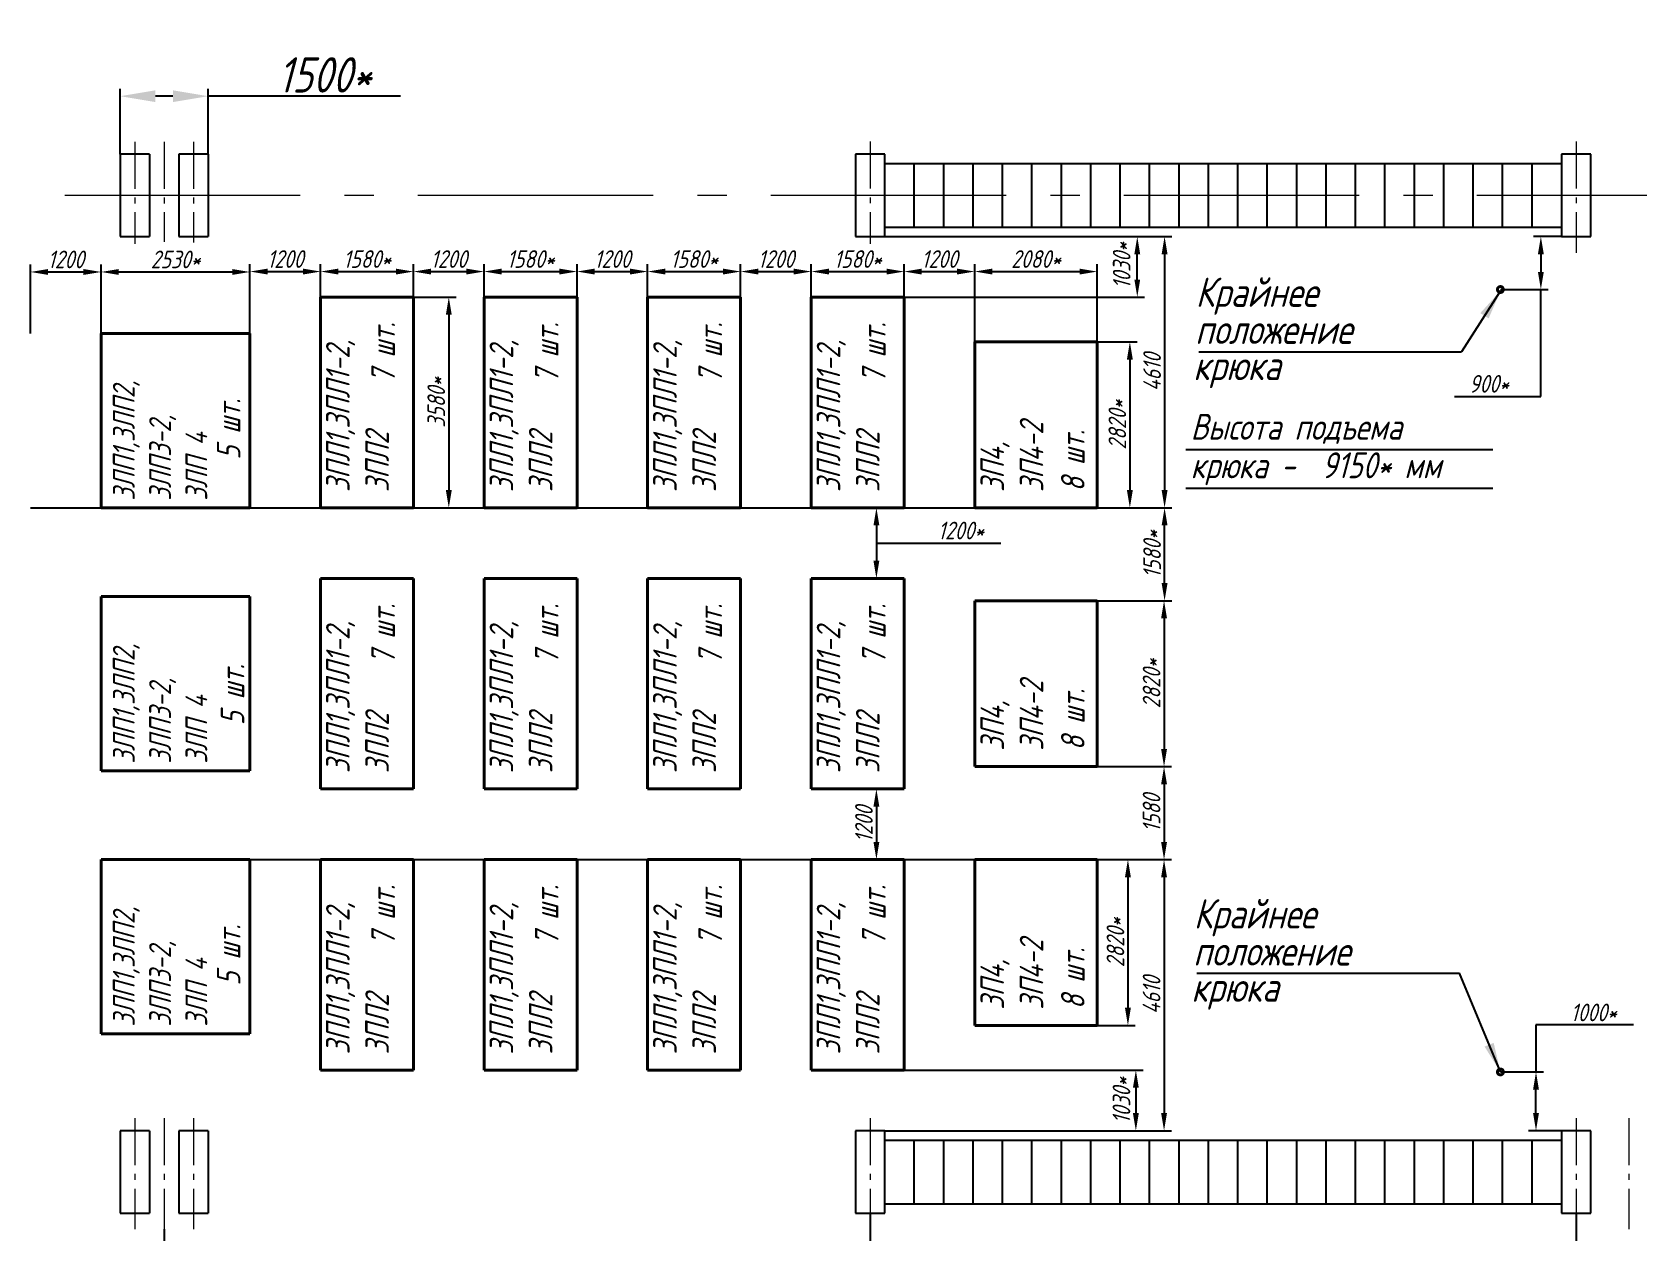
# Model space of a CAD drawing. Header units: millimetres. Extents: x -80926 to 207199, y -554506 to -32322.
# Drawn here: x 41408 to 68685, y -325506 to -305128 of the extents above; entities that cross this region are included whole.
import ezdxf

# ---------------------------------------------------------------- set-up
doc = ezdxf.new("R2010")
doc.units = ezdxf.units.MM
doc.linetypes.add('GOST2.303 6', pattern=[12, 8, -1.5, 1, -1.5])
for name, color, linetype, lineweight in [('CENTER', 10, 'GOST2.303 6', 15), ('DIM', 5, 'Continuous', 15), ('KORP', 200, 'Continuous', 40)]:
    doc.layers.add(name, color=color, linetype=linetype, lineweight=lineweight)
doc.styles.add('GOST 2.304', font='CS_Gost2304.shx', dxfattribs={"oblique": 15})
doc.dimstyles.new('GOST', dxfattribs={"dimscale": 0, "dimtxt": 3, "dimasz": 3, "dimexe": 1.25, "dimexo": 0, "dimtad": 1, "dimtoh": 1, "dimdec": 3, "dimtxsty": 'GOST 2.304', "dimcen": 5, "dimadec": 3, "dimazin": 2, "dimtfac": 0.75, "dimtdec": 4, "dimtmove": 1, "dimatfit": 3, "dimfxl": 0, "dimtolj": 1, "dimarcsym": 0})

# ---------------------------------------------------------------- blocks, each defined once
blk = doc.blocks.new('*D217')
at = {"layer": 'Defpoints', "color": 0}
for p in [(42903, -306218), (42903, -307204), (44403, -307204)]:
    blk.add_point(p, dxfattribs=at)
at = {"layer": 'DIM', "color": 0, "lineweight": -2}
for p, q in [((42903, -307204), (42903, -306093)), ((43803, -306218), (43503, -306218)), ((44403, -307204), (44403, -306093)), ((47672, -306218), (44403, -306218))]:
    blk.add_line(p, q, dxfattribs=at)
at = {"layer": 'DIM', "color": 0}
for points in [[(43503, -306118), (43503, -306318), (42903, -306218)], [(43803, -306118), (43803, -306318), (44403, -306218)]]:
    blk.add_solid(points, dxfattribs=at)
at = {"layer": 'DIM', "color": 0, "insert": (46377, -305856), "char_height": 600, "attachment_point": 5, "style": 'GOST 2.304'}
blk.add_mtext('\\A1;1500*', dxfattribs=at)
blk = doc.blocks.new('*D218')
at = {"layer": 'Defpoints', "color": 0}
for p in [(67653, -325479), (79153, -325479), (67653, -328128)]:
    blk.add_point(p, dxfattribs=at)
at = {"layer": 'DIM', "color": 0, "lineweight": -2}
for p, q in [((67653, -325479), (67653, -328253)), ((79153, -325479), (79153, -328253)), ((78553, -328128), (68253, -328128))]:
    blk.add_line(p, q, dxfattribs=at)
at = {"layer": 'DIM', "color": 0}
for points in [[(68253, -328028), (68253, -328228), (67653, -328128)], [(78553, -328028), (78553, -328228), (79153, -328128)]]:
    blk.add_solid(points, dxfattribs=at)
at = {"layer": 'DIM', "color": 0, "insert": (73403, -327765), "char_height": 600, "attachment_point": 5, "style": 'GOST 2.304'}
blk.add_mtext('\\A1;11500*', dxfattribs=at)
blk = doc.blocks.new('*D219')
at = {"layer": 'Defpoints', "color": 0}
for p in [(55653, -325204), (67653, -325204), (55653, -328128)]:
    blk.add_point(p, dxfattribs=at)
at = {"layer": 'DIM', "color": 0, "lineweight": -2}
for p, q in [((55653, -325204), (55653, -328253)), ((67653, -325204), (67653, -328253)), ((67053, -328128), (56253, -328128))]:
    blk.add_line(p, q, dxfattribs=at)
at = {"layer": 'DIM', "color": 0}
for points in [[(56253, -328028), (56253, -328228), (55653, -328128)], [(67053, -328028), (67053, -328228), (67653, -328128)]]:
    blk.add_solid(points, dxfattribs=at)
at = {"layer": 'DIM', "color": 0, "insert": (61653, -327765), "char_height": 600, "attachment_point": 5, "style": 'GOST 2.304'}
blk.add_mtext('\\A1;12000*', dxfattribs=at)
blk = doc.blocks.new('*D220')
at = {"layer": 'Defpoints', "color": 0}
for p in [(55653, -325204), (43653, -325479), (43653, -328128)]:
    blk.add_point(p, dxfattribs=at)
at = {"layer": 'DIM', "color": 0, "lineweight": -2}
for p, q in [((55653, -325204), (55653, -328253)), ((43653, -325479), (43653, -328253)), ((55053, -328128), (44253, -328128))]:
    blk.add_line(p, q, dxfattribs=at)
at = {"layer": 'DIM', "color": 0}
for points in [[(44253, -328028), (44253, -328228), (43653, -328128)], [(55053, -328028), (55053, -328228), (55653, -328128)]]:
    blk.add_solid(points, dxfattribs=at)
at = {"layer": 'DIM', "color": 0, "insert": (49653, -327765), "char_height": 600, "attachment_point": 5, "style": 'GOST 2.304'}
blk.add_mtext('\\A1;12000*', dxfattribs=at)
blk = doc.blocks.new('*D229')
at = {"layer": 'Defpoints', "color": 0}
for p in [(31653, -325479), (43653, -325479), (43653, -328128)]:
    blk.add_point(p, dxfattribs=at)
at = {"layer": 'DIM', "color": 0, "lineweight": -2}
for p, q in [((31653, -325479), (31653, -328253)), ((43653, -325479), (43653, -328253)), ((32253, -328128), (43053, -328128))]:
    blk.add_line(p, q, dxfattribs=at)
at = {"layer": 'DIM', "color": 0}
for points in [[(32253, -328028), (32253, -328228), (31653, -328128)], [(43053, -328028), (43053, -328228), (43653, -328128)]]:
    blk.add_solid(points, dxfattribs=at)
at = {"layer": 'DIM', "color": 0, "insert": (37653, -327765), "char_height": 600, "attachment_point": 5, "style": 'GOST 2.304'}
blk.add_mtext('\\A1;12000*', dxfattribs=at)
blk = doc.blocks.new('*D269')
at = {"layer": 'Defpoints', "color": 0, "ltscale": 100}
for p in [(42581, -309206), (41381, -310254), (42581, -310254)]:
    blk.add_point(p, dxfattribs=at)
at = {"layer": 'DIM', "color": 0, "lineweight": -2, "ltscale": 100}
for p, q in [((41381, -310254), (41381, -309081)), ((41681, -309206), (42281, -309206)), ((42581, -310254), (42581, -309081))]:
    blk.add_line(p, q, dxfattribs=at)
at = {"layer": 'DIM', "color": 0, "ltscale": 100}
for points in [[(41681, -309156), (41681, -309256), (41381, -309206)], [(42281, -309156), (42281, -309256), (42581, -309206)]]:
    blk.add_solid(points, dxfattribs=at)
at = {"layer": 'DIM', "color": 0, "ltscale": 100, "insert": (41981, -308993), "char_height": 300, "attachment_point": 5, "style": 'GOST 2.304'}
blk.add_mtext('\\A1;1200', dxfattribs=at)
blk = doc.blocks.new('*D270')
at = {"layer": 'Defpoints', "color": 0, "ltscale": 100}
for p in [(45111, -309206), (42581, -310254), (45111, -310254)]:
    blk.add_point(p, dxfattribs=at)
at = {"layer": 'DIM', "color": 0, "lineweight": -2, "ltscale": 100}
for p, q in [((42581, -310254), (42581, -309081)), ((42881, -309206), (44811, -309206)), ((45111, -310254), (45111, -309081))]:
    blk.add_line(p, q, dxfattribs=at)
at = {"layer": 'DIM', "color": 0, "ltscale": 100}
for points in [[(42881, -309156), (42881, -309256), (42581, -309206)], [(44811, -309156), (44811, -309256), (45111, -309206)]]:
    blk.add_solid(points, dxfattribs=at)
at = {"layer": 'DIM', "color": 0, "ltscale": 100, "insert": (43846, -308993), "char_height": 300, "attachment_point": 5, "style": 'GOST 2.304'}
blk.add_mtext('\\A1;2530*', dxfattribs=at)
blk = doc.blocks.new('*D271')
at = {"layer": 'Defpoints', "color": 0, "ltscale": 100}
for p in [(46311, -309199), (46311, -309634), (45111, -310254)]:
    blk.add_point(p, dxfattribs=at)
at = {"layer": 'DIM', "color": 0, "lineweight": -2, "ltscale": 100}
for p, q in [((45111, -310254), (45111, -309074)), ((45411, -309199), (46011, -309199)), ((46311, -309634), (46311, -309074))]:
    blk.add_line(p, q, dxfattribs=at)
at = {"layer": 'DIM', "color": 0, "ltscale": 100}
for points in [[(45411, -309149), (45411, -309249), (45111, -309199)], [(46011, -309149), (46011, -309249), (46311, -309199)]]:
    blk.add_solid(points, dxfattribs=at)
at = {"layer": 'DIM', "color": 0, "ltscale": 100, "insert": (45711, -308986), "char_height": 300, "attachment_point": 5, "style": 'GOST 2.304'}
blk.add_mtext('\\A1;1200', dxfattribs=at)
blk = doc.blocks.new('*D272')
at = {"layer": 'Defpoints', "color": 0, "ltscale": 100}
for p in [(47891, -309199), (46311, -309634), (47891, -309634)]:
    blk.add_point(p, dxfattribs=at)
at = {"layer": 'DIM', "color": 0, "lineweight": -2, "ltscale": 100}
for p, q in [((46311, -309634), (46311, -309074)), ((46611, -309199), (47591, -309199)), ((47891, -309634), (47891, -309074))]:
    blk.add_line(p, q, dxfattribs=at)
at = {"layer": 'DIM', "color": 0, "ltscale": 100}
for points in [[(46611, -309149), (46611, -309249), (46311, -309199)], [(47591, -309149), (47591, -309249), (47891, -309199)]]:
    blk.add_solid(points, dxfattribs=at)
at = {"layer": 'DIM', "color": 0, "ltscale": 100, "insert": (47101, -308986), "char_height": 300, "attachment_point": 5, "style": 'GOST 2.304'}
blk.add_mtext('\\A1;1580*', dxfattribs=at)
blk = doc.blocks.new('*D273')
at = {"layer": 'Defpoints', "color": 0, "ltscale": 100}
for p in [(49091, -309199), (47891, -309634), (49091, -309634)]:
    blk.add_point(p, dxfattribs=at)
at = {"layer": 'DIM', "color": 0, "lineweight": -2, "ltscale": 100}
for p, q in [((47891, -309634), (47891, -309074)), ((48191, -309199), (48791, -309199)), ((49091, -309634), (49091, -309074))]:
    blk.add_line(p, q, dxfattribs=at)
at = {"layer": 'DIM', "color": 0, "ltscale": 100}
for points in [[(48191, -309149), (48191, -309249), (47891, -309199)], [(48791, -309149), (48791, -309249), (49091, -309199)]]:
    blk.add_solid(points, dxfattribs=at)
at = {"layer": 'DIM', "color": 0, "ltscale": 100, "insert": (48491, -308986), "char_height": 300, "attachment_point": 5, "style": 'GOST 2.304'}
blk.add_mtext('\\A1;1200', dxfattribs=at)
blk = doc.blocks.new('*D274')
at = {"layer": 'Defpoints', "color": 0, "ltscale": 100}
for p in [(50671, -309199), (49091, -309634), (50671, -309634)]:
    blk.add_point(p, dxfattribs=at)
at = {"layer": 'DIM', "color": 0, "lineweight": -2, "ltscale": 100}
for p, q in [((49091, -309634), (49091, -309074)), ((49391, -309199), (50371, -309199)), ((50671, -309634), (50671, -309074))]:
    blk.add_line(p, q, dxfattribs=at)
at = {"layer": 'DIM', "color": 0, "ltscale": 100}
for points in [[(49391, -309149), (49391, -309249), (49091, -309199)], [(50371, -309149), (50371, -309249), (50671, -309199)]]:
    blk.add_solid(points, dxfattribs=at)
at = {"layer": 'DIM', "color": 0, "ltscale": 100, "insert": (49881, -308986), "char_height": 300, "attachment_point": 5, "style": 'GOST 2.304'}
blk.add_mtext('\\A1;1580*', dxfattribs=at)
blk = doc.blocks.new('*D275')
at = {"layer": 'Defpoints', "color": 0, "ltscale": 100}
for p in [(51871, -309199), (50671, -309634), (51871, -309634)]:
    blk.add_point(p, dxfattribs=at)
at = {"layer": 'DIM', "color": 0, "lineweight": -2, "ltscale": 100}
for p, q in [((50671, -309634), (50671, -309074)), ((50971, -309199), (51571, -309199)), ((51871, -309634), (51871, -309074))]:
    blk.add_line(p, q, dxfattribs=at)
at = {"layer": 'DIM', "color": 0, "ltscale": 100}
for points in [[(50971, -309149), (50971, -309249), (50671, -309199)], [(51571, -309149), (51571, -309249), (51871, -309199)]]:
    blk.add_solid(points, dxfattribs=at)
at = {"layer": 'DIM', "color": 0, "ltscale": 100, "insert": (51271, -308986), "char_height": 300, "attachment_point": 5, "style": 'GOST 2.304'}
blk.add_mtext('\\A1;1200', dxfattribs=at)
blk = doc.blocks.new('*D276')
at = {"layer": 'Defpoints', "color": 0, "ltscale": 100}
for p in [(53451, -309199), (51871, -309634), (53451, -309634)]:
    blk.add_point(p, dxfattribs=at)
at = {"layer": 'DIM', "color": 0, "lineweight": -2, "ltscale": 100}
for p, q in [((51871, -309634), (51871, -309074)), ((52171, -309199), (53151, -309199)), ((53451, -309634), (53451, -309074))]:
    blk.add_line(p, q, dxfattribs=at)
at = {"layer": 'DIM', "color": 0, "ltscale": 100}
for points in [[(52171, -309149), (52171, -309249), (51871, -309199)], [(53151, -309149), (53151, -309249), (53451, -309199)]]:
    blk.add_solid(points, dxfattribs=at)
at = {"layer": 'DIM', "color": 0, "ltscale": 100, "insert": (52661, -308986), "char_height": 300, "attachment_point": 5, "style": 'GOST 2.304'}
blk.add_mtext('\\A1;1580*', dxfattribs=at)
blk = doc.blocks.new('*D277')
at = {"layer": 'Defpoints', "color": 0, "ltscale": 100}
for p in [(54651, -309199), (53451, -309634), (54651, -309634)]:
    blk.add_point(p, dxfattribs=at)
at = {"layer": 'DIM', "color": 0, "lineweight": -2, "ltscale": 100}
for p, q in [((53451, -309634), (53451, -309074)), ((53751, -309199), (54351, -309199)), ((54651, -309634), (54651, -309074))]:
    blk.add_line(p, q, dxfattribs=at)
at = {"layer": 'DIM', "color": 0, "ltscale": 100}
for points in [[(53751, -309149), (53751, -309249), (53451, -309199)], [(54351, -309149), (54351, -309249), (54651, -309199)]]:
    blk.add_solid(points, dxfattribs=at)
at = {"layer": 'DIM', "color": 0, "ltscale": 100, "insert": (54051, -308986), "char_height": 300, "attachment_point": 5, "style": 'GOST 2.304'}
blk.add_mtext('\\A1;1200', dxfattribs=at)
blk = doc.blocks.new('*D278')
at = {"layer": 'Defpoints', "color": 0, "ltscale": 100}
for p in [(56231, -309199), (54651, -309634), (56231, -309634)]:
    blk.add_point(p, dxfattribs=at)
at = {"layer": 'DIM', "color": 0, "lineweight": -2, "ltscale": 100}
for p, q in [((54651, -309634), (54651, -309074)), ((54951, -309199), (55931, -309199)), ((56231, -309634), (56231, -309074))]:
    blk.add_line(p, q, dxfattribs=at)
at = {"layer": 'DIM', "color": 0, "ltscale": 100}
for points in [[(54951, -309149), (54951, -309249), (54651, -309199)], [(55931, -309149), (55931, -309249), (56231, -309199)]]:
    blk.add_solid(points, dxfattribs=at)
at = {"layer": 'DIM', "color": 0, "ltscale": 100, "insert": (55441, -308986), "char_height": 300, "attachment_point": 5, "style": 'GOST 2.304'}
blk.add_mtext('\\A1;1580*', dxfattribs=at)
blk = doc.blocks.new('*D279')
at = {"layer": 'Defpoints', "color": 0, "ltscale": 100}
for p in [(55903, -308604), (59511, -313214), (60657, -313214)]:
    blk.add_point(p, dxfattribs=at)
at = {"layer": 'DIM', "color": 0, "lineweight": -2, "ltscale": 100}
for p, q in [((55903, -308604), (60782, -308604)), ((60657, -308904), (60657, -312914)), ((59511, -313214), (60782, -313214))]:
    blk.add_line(p, q, dxfattribs=at)
at = {"layer": 'DIM', "color": 0, "ltscale": 100}
for points in [[(60607, -308904), (60707, -308904), (60657, -308604)], [(60607, -312914), (60707, -312914), (60657, -313214)]]:
    blk.add_solid(points, dxfattribs=at)
at = {"layer": 'DIM', "color": 0, "ltscale": 100, "insert": (60445, -310909), "char_height": 300, "attachment_point": 5, "rotation": 90, "style": 'GOST 2.304'}
blk.add_mtext('\\A1;4610', dxfattribs=at)
blk = doc.blocks.new('*D280')
at = {"layer": 'Defpoints', "color": 0, "ltscale": 100}
for p in [(57431, -309199), (56231, -309634), (57431, -310394)]:
    blk.add_point(p, dxfattribs=at)
at = {"layer": 'DIM', "color": 0, "lineweight": -2, "ltscale": 100}
for p, q in [((56231, -309634), (56231, -309074)), ((56531, -309199), (57131, -309199)), ((57431, -310394), (57431, -309074))]:
    blk.add_line(p, q, dxfattribs=at)
at = {"layer": 'DIM', "color": 0, "ltscale": 100}
for points in [[(56531, -309149), (56531, -309249), (56231, -309199)], [(57131, -309149), (57131, -309249), (57431, -309199)]]:
    blk.add_solid(points, dxfattribs=at)
at = {"layer": 'DIM', "color": 0, "ltscale": 100, "insert": (56831, -308986), "char_height": 300, "attachment_point": 5, "style": 'GOST 2.304'}
blk.add_mtext('\\A1;1200', dxfattribs=at)
blk = doc.blocks.new('*D281')
at = {"layer": 'Defpoints', "color": 0, "ltscale": 100}
for p in [(59511, -309199), (57431, -310394), (59511, -310394)]:
    blk.add_point(p, dxfattribs=at)
at = {"layer": 'DIM', "color": 0, "lineweight": -2, "ltscale": 100}
for p, q in [((57431, -310394), (57431, -309074)), ((57731, -309199), (59211, -309199)), ((59511, -310394), (59511, -309074))]:
    blk.add_line(p, q, dxfattribs=at)
at = {"layer": 'DIM', "color": 0, "ltscale": 100}
for points in [[(57731, -309149), (57731, -309249), (57431, -309199)], [(59211, -309149), (59211, -309249), (59511, -309199)]]:
    blk.add_solid(points, dxfattribs=at)
at = {"layer": 'DIM', "color": 0, "ltscale": 100, "insert": (58471, -308986), "char_height": 300, "attachment_point": 5, "style": 'GOST 2.304'}
blk.add_mtext('\\A1;2080*', dxfattribs=at)
blk = doc.blocks.new('*D282')
at = {"layer": 'Defpoints', "color": 0, "ltscale": 100}
for p in [(59511, -310394), (59511, -313214), (60067, -313214)]:
    blk.add_point(p, dxfattribs=at)
at = {"layer": 'DIM', "color": 0, "lineweight": -2, "ltscale": 100}
for p, q in [((59511, -310394), (60192, -310394)), ((60067, -310694), (60067, -312914)), ((59511, -313214), (60192, -313214))]:
    blk.add_line(p, q, dxfattribs=at)
at = {"layer": 'DIM', "color": 0, "ltscale": 100}
for points in [[(60017, -310694), (60117, -310694), (60067, -310394)], [(60017, -312914), (60117, -312914), (60067, -313214)]]:
    blk.add_solid(points, dxfattribs=at)
at = {"layer": 'DIM', "color": 0, "ltscale": 100, "insert": (59854, -311804), "char_height": 300, "attachment_point": 5, "rotation": 90, "style": 'GOST 2.304'}
blk.add_mtext('\\A1;2820*', dxfattribs=at)
blk = doc.blocks.new('*D284')
at = {"layer": 'Defpoints', "color": 0, "ltscale": 100}
for p in [(47891, -309634), (47891, -313214), (48491, -313214)]:
    blk.add_point(p, dxfattribs=at)
at = {"layer": 'DIM', "color": 0, "lineweight": -2, "ltscale": 100}
for p, q in [((47891, -309634), (48616, -309634)), ((48491, -309934), (48491, -312914)), ((47891, -313214), (48616, -313214))]:
    blk.add_line(p, q, dxfattribs=at)
at = {"layer": 'DIM', "color": 0, "ltscale": 100}
for points in [[(48441, -309934), (48541, -309934), (48491, -309634)], [(48441, -312914), (48541, -312914), (48491, -313214)]]:
    blk.add_solid(points, dxfattribs=at)
at = {"layer": 'DIM', "color": 0, "ltscale": 100, "insert": (48278, -311424), "char_height": 300, "attachment_point": 5, "rotation": 90, "style": 'GOST 2.304'}
blk.add_mtext('\\A1;3580*', dxfattribs=at)
blk = doc.blocks.new('*D285')
at = {"layer": 'Defpoints', "color": 0, "ltscale": 100}
for p in [(59511, -319194), (55903, -323804), (60648, -323804)]:
    blk.add_point(p, dxfattribs=at)
at = {"layer": 'DIM', "color": 0, "lineweight": -2, "ltscale": 100}
for p, q in [((59511, -319194), (60773, -319194)), ((60648, -319494), (60648, -323504)), ((55903, -323804), (60773, -323804))]:
    blk.add_line(p, q, dxfattribs=at)
at = {"layer": 'DIM', "color": 0, "ltscale": 100}
for points in [[(60598, -319494), (60698, -319494), (60648, -319194)], [(60598, -323504), (60698, -323504), (60648, -323804)]]:
    blk.add_solid(points, dxfattribs=at)
at = {"layer": 'DIM', "color": 0, "ltscale": 100, "insert": (60436, -321499), "char_height": 300, "attachment_point": 5, "rotation": 90, "style": 'GOST 2.304'}
blk.add_mtext('\\A1;4610', dxfattribs=at)
blk = doc.blocks.new('*D286')
at = {"layer": 'Defpoints', "color": 0, "ltscale": 100}
for p in [(59511, -319194), (59511, -322014), (60034, -322014)]:
    blk.add_point(p, dxfattribs=at)
at = {"layer": 'DIM', "color": 0, "lineweight": -2, "ltscale": 100}
for p, q in [((59511, -319194), (60159, -319194)), ((60034, -319494), (60034, -321714)), ((59511, -322014), (60159, -322014))]:
    blk.add_line(p, q, dxfattribs=at)
at = {"layer": 'DIM', "color": 0, "ltscale": 100}
for points in [[(59984, -319494), (60084, -319494), (60034, -319194)], [(59984, -321714), (60084, -321714), (60034, -322014)]]:
    blk.add_solid(points, dxfattribs=at)
at = {"layer": 'DIM', "color": 0, "ltscale": 100, "insert": (59822, -320604), "char_height": 300, "attachment_point": 5, "rotation": 90, "style": 'GOST 2.304'}
blk.add_mtext('\\A1;2820*', dxfattribs=at)
blk = doc.blocks.new('*D287')
at = {"layer": 'Defpoints', "color": 0, "ltscale": 100}
for p in [(59511, -313214), (60657, -313214), (59511, -314794)]:
    blk.add_point(p, dxfattribs=at)
at = {"layer": 'DIM', "color": 0, "lineweight": -2, "ltscale": 100}
for p, q in [((59511, -313214), (60782, -313214)), ((60657, -314494), (60657, -313514)), ((59511, -314794), (60782, -314794))]:
    blk.add_line(p, q, dxfattribs=at)
at = {"layer": 'DIM', "color": 0, "ltscale": 100}
for points in [[(60607, -313514), (60707, -313514), (60657, -313214)], [(60607, -314494), (60707, -314494), (60657, -314794)]]:
    blk.add_solid(points, dxfattribs=at)
at = {"layer": 'DIM', "color": 0, "ltscale": 100, "insert": (60445, -314004), "char_height": 300, "attachment_point": 5, "rotation": 90, "style": 'GOST 2.304'}
blk.add_mtext('\\A1;1580*', dxfattribs=at)
blk = doc.blocks.new('*D288')
at = {"layer": 'Defpoints', "color": 0, "ltscale": 100}
for p in [(59511, -317614), (59511, -319194), (60648, -319194)]:
    blk.add_point(p, dxfattribs=at)
at = {"layer": 'DIM', "color": 0, "lineweight": -2, "ltscale": 100}
for p, q in [((59511, -317614), (60773, -317614)), ((60648, -317914), (60648, -318894)), ((59511, -319194), (60773, -319194))]:
    blk.add_line(p, q, dxfattribs=at)
at = {"layer": 'DIM', "color": 0, "ltscale": 100}
for points in [[(60598, -317914), (60698, -317914), (60648, -317614)], [(60598, -318894), (60698, -318894), (60648, -319194)]]:
    blk.add_solid(points, dxfattribs=at)
at = {"layer": 'DIM', "color": 0, "ltscale": 100, "insert": (60436, -318404), "char_height": 300, "attachment_point": 5, "rotation": 90, "style": 'GOST 2.304'}
blk.add_mtext('\\A1;1580', dxfattribs=at)
blk = doc.blocks.new('*D289')
at = {"layer": 'Defpoints', "color": 0, "ltscale": 100}
for p in [(59511, -314794), (59511, -317614), (60648, -317614)]:
    blk.add_point(p, dxfattribs=at)
at = {"layer": 'DIM', "color": 0, "lineweight": -2, "ltscale": 100}
for p, q in [((59511, -314794), (60773, -314794)), ((60648, -315094), (60648, -317314)), ((59511, -317614), (60773, -317614))]:
    blk.add_line(p, q, dxfattribs=at)
at = {"layer": 'DIM', "color": 0, "ltscale": 100}
for points in [[(60598, -315094), (60698, -315094), (60648, -314794)], [(60598, -317314), (60698, -317314), (60648, -317614)]]:
    blk.add_solid(points, dxfattribs=at)
at = {"layer": 'DIM', "color": 0, "ltscale": 100, "insert": (60436, -316204), "char_height": 300, "attachment_point": 5, "rotation": 90, "style": 'GOST 2.304'}
blk.add_mtext('\\A1;2820*', dxfattribs=at)
blk = doc.blocks.new('*D290')
at = {"layer": 'Defpoints', "color": 0, "ltscale": 100}
for p in [(55441, -313214), (55441, -314414), (55759, -314414)]:
    blk.add_point(p, dxfattribs=at)
at = {"layer": 'DIM', "color": 0, "lineweight": -2, "ltscale": 100}
for p, q in [((55441, -313214), (55884, -313214)), ((55759, -313514), (55759, -314114)), ((55759, -313814), (56516, -313814)), ((56516, -313814), (57873, -313814)), ((55441, -314414), (55884, -314414))]:
    blk.add_line(p, q, dxfattribs=at)
at = {"layer": 'DIM', "color": 0, "ltscale": 100}
for points in [[(55709, -313514), (55809, -313514), (55759, -313214)], [(55709, -314114), (55809, -314114), (55759, -314414)]]:
    blk.add_solid(points, dxfattribs=at)
at = {"layer": 'DIM', "color": 0, "ltscale": 100, "insert": (57194, -313601), "char_height": 300, "attachment_point": 5, "style": 'GOST 2.304'}
blk.add_mtext('\\A1;1200*', dxfattribs=at)
blk = doc.blocks.new('*D291')
at = {"layer": 'Defpoints', "color": 0, "ltscale": 100}
for p in [(55759, -317994), (55759, -319194), (55759, -319194)]:
    blk.add_point(p, dxfattribs=at)
at = {"layer": 'DIM', "color": 0, "lineweight": -2, "ltscale": 100}
for p, q in [((55759, -317994), (55634, -317994)), ((55759, -318294), (55759, -318894)), ((55759, -319194), (55634, -319194))]:
    blk.add_line(p, q, dxfattribs=at)
at = {"layer": 'DIM', "color": 0, "ltscale": 100}
for points in [[(55709, -318294), (55809, -318294), (55759, -317994)], [(55709, -318894), (55809, -318894), (55759, -319194)]]:
    blk.add_solid(points, dxfattribs=at)
at = {"layer": 'DIM', "color": 0, "ltscale": 100, "insert": (55547, -318594), "char_height": 300, "attachment_point": 5, "rotation": 90, "style": 'GOST 2.304'}
blk.add_mtext('\\A1;1200', dxfattribs=at)
blk = doc.blocks.new('*D317')
at = {"layer": 'Defpoints', "color": 0, "ltscale": 100}
for p in [(55903, -308604), (60193, -308604), (56231, -309634)]:
    blk.add_point(p, dxfattribs=at)
at = {"layer": 'DIM', "color": 0, "lineweight": -2, "ltscale": 100}
for p, q in [((55903, -308604), (60318, -308604)), ((60193, -309334), (60193, -308904)), ((56231, -309634), (60318, -309634))]:
    blk.add_line(p, q, dxfattribs=at)
at = {"layer": 'DIM', "color": 0, "ltscale": 100}
for points in [[(60143, -308904), (60243, -308904), (60193, -308604)], [(60143, -309334), (60243, -309334), (60193, -309634)]]:
    blk.add_solid(points, dxfattribs=at)
at = {"layer": 'DIM', "color": 0, "ltscale": 100, "insert": (59928, -309098), "char_height": 300, "attachment_point": 5, "rotation": 90, "style": 'GOST 2.304'}
blk.add_mtext('\\A1;1030*', dxfattribs=at)
blk = doc.blocks.new('*D318')
at = {"layer": 'Defpoints', "color": 0, "ltscale": 100}
for p in [(56231, -322774), (55903, -323804), (60169, -323804)]:
    blk.add_point(p, dxfattribs=at)
at = {"layer": 'DIM', "color": 0, "lineweight": -2, "ltscale": 100}
for p, q in [((56231, -322774), (60294, -322774)), ((60169, -323074), (60169, -323504)), ((55903, -323804), (60294, -323804))]:
    blk.add_line(p, q, dxfattribs=at)
at = {"layer": 'DIM', "color": 0, "ltscale": 100}
for points in [[(60119, -323074), (60219, -323074), (60169, -322774)], [(60119, -323504), (60219, -323504), (60169, -323804)]]:
    blk.add_solid(points, dxfattribs=at)
at = {"layer": 'DIM', "color": 0, "ltscale": 100, "insert": (59924, -323289), "char_height": 300, "attachment_point": 5, "rotation": 90, "style": 'GOST 2.304'}
blk.add_mtext('\\A1;1030*', dxfattribs=at)
blk = doc.blocks.new('*D319')
at = {"layer": 'Defpoints', "color": 0, "ltscale": 100}
for p in [(67403, -308604), (66365, -309504), (67053, -309504)]:
    blk.add_point(p, dxfattribs=at)
at = {"layer": 'DIM', "color": 0, "lineweight": -2, "ltscale": 100}
for p, q in [((67403, -308604), (66928, -308604)), ((67053, -308904), (67053, -309204)), ((66365, -309504), (67178, -309504)), ((67053, -311320), (67053, -309504)), ((65585, -311320), (67053, -311320))]:
    blk.add_line(p, q, dxfattribs=at)
at = {"layer": 'DIM', "color": 0, "ltscale": 100}
for points in [[(67003, -308904), (67103, -308904), (67053, -308604)], [(67003, -309204), (67103, -309204), (67053, -309504)]]:
    blk.add_solid(points, dxfattribs=at)
at = {"layer": 'DIM', "color": 0, "ltscale": 100, "insert": (66169, -311107), "char_height": 300, "attachment_point": 5, "style": 'GOST 2.304'}
blk.add_mtext('\\A1;900*', dxfattribs=at)
blk = doc.blocks.new('*D320')
at = {"layer": 'Defpoints', "color": 0, "ltscale": 100}
for p in [(66365, -322804), (66970, -322804), (67403, -323804)]:
    blk.add_point(p, dxfattribs=at)
at = {"layer": 'DIM', "color": 0, "lineweight": -2, "ltscale": 100}
for p, q in [((68628, -322006), (66970, -322006)), ((66970, -322006), (66970, -322804)), ((66365, -322804), (67095, -322804)), ((66970, -323504), (66970, -323104)), ((67403, -323804), (66845, -323804))]:
    blk.add_line(p, q, dxfattribs=at)
at = {"layer": 'DIM', "color": 0, "ltscale": 100}
for points in [[(66920, -323104), (67020, -323104), (66970, -322804)], [(66920, -323504), (67020, -323504), (66970, -323804)]]:
    blk.add_solid(points, dxfattribs=at)
at = {"layer": 'DIM', "color": 0, "ltscale": 100, "insert": (67949, -321793), "char_height": 300, "attachment_point": 5, "style": 'GOST 2.304'}
blk.add_mtext('\\A1;1000*', dxfattribs=at)

msp = doc.modelspace()

# ---------------------------------------------------------------- linework, layer by layer
for p, q in [((43402.6579, -307203.9469), (42902.6579, -307203.9469)), ((42902.6579, -307203.9469), (42902.6579, -308603.9469)), ((43402.6579, -307203.9469), (43402.6579, -308603.9469)), ((44402.6579, -307203.9469), (43902.6579, -307203.9469)), ((43902.6579, -307203.9469), (43902.6579, -308603.9469)), ((44402.6579, -307203.9469), (44402.6579, -308603.9469)), ((55902.6579, -307203.9469), (55402.6579, -307203.9469)), ((55402.6579, -307203.9469), (55402.6579, -308603.9469)), ((55902.6579, -308603.9469), (55902.6579, -307203.9469)), ((55902.6579, -307361.8993), (67402.6579, -307361.8993)), ((56402.6579, -308445.9944), (56402.6579, -307361.8993)), ((56902.6579, -308445.9944), (56902.6579, -307361.8993)), ((57402.6579, -308445.9944), (57402.6579, -307361.8993)), ((57902.6579, -308445.9944), (57902.6579, -307361.8993)), ((58402.6579, -308445.9944), (58402.6579, -307361.8993)), ((58902.6579, -308445.9944), (58902.6579, -307361.8993)), ((59402.6579, -308445.9944), (59402.6579, -307361.8993)), ((59902.6579, -308445.9944), (59902.6579, -307361.8993)), ((60402.6579, -308445.9944), (60402.6579, -307361.8993)), ((60902.6579, -308445.9944), (60902.6579, -307361.8993)), ((61402.6579, -308445.9944), (61402.6579, -307361.8993)), ((61902.6579, -308445.9944), (61902.6579, -307361.8993)), ((62402.6579, -308445.9944), (62402.6579, -307361.8993)), ((62902.6579, -308445.9944), (62902.6579, -307361.8993)), ((63402.6579, -308445.9944), (63402.6579, -307361.8993)), ((63902.6579, -308445.9944), (63902.6579, -307361.8993)), ((64402.6579, -308445.9944), (64402.6579, -307361.8993)), ((64902.6579, -308445.9944), (64902.6579, -307361.8993)), ((65402.6579, -308445.9944), (65402.6579, -307361.8993)), ((65902.6579, -308445.9944), (65902.6579, -307361.8993)), ((66402.6579, -308445.9944), (66402.6579, -307361.8993)), ((66902.6579, -308445.9944), (66902.6579, -307361.8993)), ((67902.6579, -307203.9469), (67402.6579, -307203.9469)), ((67402.6579, -307203.9469), (67402.6579, -308603.9469)), ((67902.6579, -308603.9469), (67902.6579, -307203.9469)), ((55902.6579, -308445.9944), (67402.6579, -308445.9944)), ((42902.6579, -308603.9469), (43402.6579, -308603.9469)), ((43902.6579, -308603.9469), (44402.6579, -308603.9469)), ((55402.6579, -308603.9469), (55902.6579, -308603.9469)), ((67402.6579, -308603.9469), (67902.6579, -308603.9469)), ((43402.6579, -323803.9469), (42902.6579, -323803.9469)), ((42902.6579, -323803.9469), (42902.6579, -325203.9469)), ((43402.6579, -323803.9469), (43402.6579, -325203.9469)), ((44402.6579, -323803.9469), (43902.6579, -323803.9469)), ((43902.6579, -323803.9469), (43902.6579, -325203.9469)), ((44402.6579, -323803.9469), (44402.6579, -325203.9469)), ((55902.6579, -323803.9469), (55402.6579, -323803.9469)), ((55402.6579, -323803.9469), (55402.6579, -325203.9469)), ((55902.6579, -325203.9469), (55902.6579, -323803.9469)), ((55902.6579, -323961.8993), (67402.6579, -323961.8993)), ((56402.6579, -325045.9944), (56402.6579, -323961.8993)), ((56902.6579, -325045.9944), (56902.6579, -323961.8993)), ((57402.6579, -325045.9944), (57402.6579, -323961.8993)), ((57902.6579, -325045.9944), (57902.6579, -323961.8993)), ((58402.6579, -325045.9944), (58402.6579, -323961.8993)), ((58902.6579, -325045.9944), (58902.6579, -323961.8993)), ((59402.6579, -325045.9944), (59402.6579, -323961.8993)), ((59902.6579, -325045.9944), (59902.6579, -323961.8993)), ((60402.6579, -325045.9944), (60402.6579, -323961.8993)), ((60902.6579, -325045.9944), (60902.6579, -323961.8993)), ((61402.6579, -325045.9944), (61402.6579, -323961.8993)), ((61902.6579, -325045.9944), (61902.6579, -323961.8993)), ((62402.6579, -325045.9944), (62402.6579, -323961.8993)), ((62902.6579, -325045.9944), (62902.6579, -323961.8993)), ((63402.6579, -325045.9944), (63402.6579, -323961.8993)), ((63902.6579, -325045.9944), (63902.6579, -323961.8993)), ((64402.6579, -325045.9944), (64402.6579, -323961.8993)), ((64902.6579, -325045.9944), (64902.6579, -323961.8993)), ((65402.6579, -325045.9944), (65402.6579, -323961.8993)), ((65902.6579, -325045.9944), (65902.6579, -323961.8993)), ((66402.6579, -325045.9944), (66402.6579, -323961.8993)), ((66902.6579, -325045.9944), (66902.6579, -323961.8993)), ((67902.6579, -323803.9469), (67402.6579, -323803.9469)), ((67402.6579, -323803.9469), (67402.6579, -325203.9469)), ((67902.6579, -325203.9469), (67902.6579, -323803.9469)), ((55902.6579, -325045.9944), (67402.6579, -325045.9944)), ((42902.6579, -325203.9469), (43402.6579, -325203.9469)), ((43902.6579, -325203.9469), (44402.6579, -325203.9469)), ((55402.6579, -325203.9469), (55902.6579, -325203.9469)), ((67402.6579, -325203.9469), (67902.6579, -325203.9469))]:
    msp.add_line(p, q)
at = {"color": 1, "linetype": 'Continuous', "lineweight": 25, "ltscale": 100}
for p, q in [((66364.9383, -309528.9469), (65702.8965, -310560.7537)), ((61240.3965, -310560.7537), (65702.8965, -310560.7537)), ((61207.6252, -321127.2381), (65670.1252, -321127.2381)), ((66364.9383, -322803.9469), (65670.1252, -321127.2381))]:
    msp.add_line(p, q, dxfattribs=at)
at = {"ltscale": 20}
for p, q in [((61018.8936, -312223.6609), (66234.1928, -312223.6609)), ((61018.8936, -312883.4813), (66234.1928, -312883.4813))]:
    msp.add_line(p, q, dxfattribs=at)
at = {"ltscale": 100}
for p, q in [((41380.6579, -313213.9469), (42580.6579, -313213.9469)), ((45110.6579, -313213.9469), (46310.6579, -313213.9469)), ((47890.6579, -313213.9469), (49090.6579, -313213.9469)), ((50670.6579, -313213.9469), (51870.6579, -313213.9469)), ((53450.6579, -313213.9469), (54650.6579, -313213.9469)), ((56230.6579, -313213.9469), (57430.6579, -313213.9469)), ((45110.6579, -319193.9469), (46310.6579, -319193.9469)), ((47890.6579, -319193.9469), (49090.6579, -319193.9469)), ((50670.6579, -319193.9469), (51870.6579, -319193.9469)), ((53450.6579, -319193.9469), (54650.6579, -319193.9469)), ((56230.6579, -319193.9469), (57430.6579, -319193.9469))]:
    msp.add_line(p, q, dxfattribs=at)
at = {"color": 1, "linetype": 'Continuous', "lineweight": 25, "ltscale": 100, "const_width": 100}
for points in [[(66389.9383, -309503.9469, 1), (66339.9383, -309503.9469, 1)], [(66389.9383, -322803.9469, 1), (66339.9383, -322803.9469, 1)]]:
    msp.add_lwpolyline(points, format="xyb", close=True, dxfattribs=at)
msp.add_open_spline([(-6391.6721, -304103.9469), (-6539.0869, -304510.5237), (-7593.8484, -311447.1481), (-8990.4567, -314571.8286), (-8967.2601, -329031.0901), (2645.5737, -330696.4969), (16923.3895, -329264.1046), (34735.8984, -329998.1005), (50856.0059, -329836.9321), (72116.3727, -329355.3163), (82007.7686, -330752.1078), (82599.1026, -321086.1843), (82921.1958, -313174.5372), (83700.5195, -306761.4353), (83438.3072, -302457.8576), (81910.1969, -302749.5348), (80198.5862, -302557.446), (79191.758, -302246.4466)], degree=3, knots=[801.6625174448, 801.6625174448, 801.6625174448, 801.6625174448, 2111.8071712127, 11138.3698301209, 23394.6988272199, 31668.3245429155, 50102.1857783468, 67549.1935370648, 85138.7487895182, 97029.3574073722, 117856.6013994624, 126232.1472898463, 136100.3298398128, 142525.9250569345, 147083.6997114652, 148988.7913002833, 149566.3012723248, 149566.3012723248, 149566.3012723248, 149566.3012723248])
at = {"color": 1, "linetype": 'Continuous', "lineweight": 25, "ltscale": 100}
for points in [[(66364.9383, -309528.9469), (66165.0461, -309995.6542), (66023.9916, -309905.149)], [(66364.9383, -322803.9469), (66095.8262, -322373.4224), (66250.6526, -322309.2637)]]:
    msp.add_solid(points, dxfattribs=at)
at = {"layer": 'CENTER', "ltscale": 100}
for p, q in [((43152.6579, -306991.565), (43152.6579, -308729.3503)), ((43652.6579, -306991.565), (43652.6579, -308691.2056)), ((44152.6579, -306991.565), (44152.6579, -308706.4628)), ((55652.6579, -306987.4828), (55652.6579, -308724.9795)), ((67652.6579, -306988.464), (67652.6579, -308878.9872)), ((43152.6579, -323588.464), (43152.6579, -325478.9872)), ((43652.6579, -323588.464), (43652.6579, -325478.9872)), ((44152.6579, -323588.464), (44152.6579, -325478.9872)), ((55652.6579, -323588.464), (55652.6579, -325478.9872)), ((67652.6579, -323588.464), (67652.6579, -325478.9872)), ((68550.0156, -323588.464), (68550.0156, -325478.9872))]:
    msp.add_line(p, q, dxfattribs=at)
at = {"layer": 'CENTER', "ltscale": 500}
msp.add_line((75966.1274, -307903.9469), (-4843.5104, -307903.9469), dxfattribs=at)
at = {"layer": 'KORP'}
for p, q in [((46310.6579, -313213.9469), (46310.6579, -309633.9469)), ((46310.6579, -309633.9469), (47890.6579, -309633.9469)), ((47890.6579, -313213.9469), (47890.6579, -309633.9469)), ((49090.6579, -313213.9469), (49090.6579, -309633.9469)), ((49090.6579, -309633.9469), (50670.6579, -309633.9469)), ((50670.6579, -313213.9469), (50670.6579, -309633.9469)), ((51870.6579, -313213.9469), (51870.6579, -309633.9469)), ((51870.6579, -309633.9469), (53450.6579, -309633.9469)), ((53450.6579, -313213.9469), (53450.6579, -309633.9469)), ((54650.6579, -313213.9469), (54650.6579, -309633.9469)), ((54650.6579, -309633.9469), (56230.6579, -309633.9469)), ((56230.6579, -309633.9469), (56230.6579, -313213.9469)), ((42580.6579, -313213.9469), (42580.6579, -310253.9469)), ((42580.6579, -310253.9469), (45110.6579, -310253.9469)), ((45110.6579, -313213.9469), (45110.6579, -310253.9469)), ((45110.6579, -310253.9469), (45110.6579, -313213.9469)), ((57430.6579, -313213.9469), (57430.6579, -310393.9469)), ((57430.6579, -310393.9469), (59510.6579, -310393.9469)), ((59510.6579, -310393.9469), (59510.6579, -313213.9469)), ((45110.6579, -313213.9469), (42580.6579, -313213.9469)), ((47890.6579, -313213.9469), (46310.6579, -313213.9469)), ((50670.6579, -313213.9469), (49090.6579, -313213.9469)), ((53450.6579, -313213.9469), (51870.6579, -313213.9469)), ((56230.6579, -313213.9469), (54650.6579, -313213.9469)), ((59510.6579, -313213.9469), (57430.6579, -313213.9469)), ((46310.6579, -317993.9469), (46310.6579, -314413.9469)), ((46310.6579, -314413.9469), (47890.6579, -314413.9469)), ((47890.6579, -317993.9469), (47890.6579, -314413.9469)), ((49090.6579, -317993.9469), (49090.6579, -314413.9469)), ((49090.6579, -314413.9469), (50670.6579, -314413.9469)), ((49090.6579, -317993.9469), (49090.6579, -314413.9469)), ((50670.6579, -317993.9469), (50670.6579, -314413.9469)), ((51870.6579, -317993.9469), (51870.6579, -314413.9469)), ((51870.6579, -314413.9469), (53450.6579, -314413.9469)), ((53450.6579, -317993.9469), (53450.6579, -314413.9469)), ((54650.6579, -317993.9469), (54650.6579, -314413.9469)), ((54650.6579, -314413.9469), (56230.6579, -314413.9469)), ((56230.6579, -314413.9469), (56230.6579, -317993.9469)), ((45110.6579, -314723.9469), (42580.6579, -314723.9469)), ((42580.6579, -317683.9469), (42580.6579, -314723.9469)), ((42580.6579, -314723.9469), (45110.6579, -314723.9469)), ((45110.6579, -317683.9469), (45110.6579, -314723.9469)), ((45110.6579, -314723.9469), (45110.6579, -317683.9469)), ((46310.6579, -314723.9469), (46310.6579, -317683.9469)), ((57430.6579, -317613.9469), (57430.6579, -314793.9469)), ((57430.6579, -314793.9469), (59510.6579, -314793.9469)), ((59510.6579, -314793.9469), (59510.6579, -317613.9469)), ((45110.6579, -317683.9469), (42580.6579, -317683.9469)), ((59510.6579, -317613.9469), (57430.6579, -317613.9469)), ((47890.6579, -317993.9469), (46310.6579, -317993.9469)), ((50670.6579, -317993.9469), (49090.6579, -317993.9469)), ((53450.6579, -317993.9469), (51870.6579, -317993.9469)), ((56230.6579, -317993.9469), (54650.6579, -317993.9469)), ((42580.6579, -322153.9469), (42580.6579, -319193.9469)), ((42580.6579, -319193.9469), (45110.6579, -319193.9469)), ((45110.6579, -322153.9469), (45110.6579, -319193.9469)), ((45110.6579, -319193.9469), (45110.6579, -322153.9469)), ((47890.6579, -319193.9469), (46310.6579, -319193.9469)), ((46310.6579, -322773.9469), (46310.6579, -319193.9469)), ((47890.6579, -322773.9469), (47890.6579, -319193.9469)), ((50670.6579, -319193.9469), (49090.6579, -319193.9469)), ((49090.6579, -322773.9469), (49090.6579, -319193.9469)), ((50670.6579, -322773.9469), (50670.6579, -319193.9469)), ((53450.6579, -319193.9469), (51870.6579, -319193.9469)), ((51870.6579, -322773.9469), (51870.6579, -319193.9469)), ((53450.6579, -322773.9469), (53450.6579, -319193.9469)), ((56230.6579, -319193.9469), (54650.6579, -319193.9469)), ((54650.6579, -322773.9469), (54650.6579, -319193.9469)), ((56230.6579, -319193.9469), (56230.6579, -322773.9469)), ((57430.6579, -322013.9469), (57430.6579, -319193.9469)), ((57430.6579, -319193.9469), (59510.6579, -319193.9469)), ((59510.6579, -319193.9469), (59510.6579, -322013.9469)), ((59510.6579, -322013.9469), (57430.6579, -322013.9469)), ((45110.6579, -322153.9469), (42580.6579, -322153.9469)), ((47890.6579, -322773.9469), (46310.6579, -322773.9469)), ((50670.6579, -322773.9469), (49090.6579, -322773.9469)), ((53450.6579, -322773.9469), (51870.6579, -322773.9469)), ((56230.6579, -322773.9469), (54650.6579, -322773.9469))]:
    msp.add_line(p, q, dxfattribs=at)

# ---------------------------------------------------------------- texts
at = {"color": 5, "linetype": 'Continuous', "lineweight": 25, "ltscale": 100, "style": 'GOST 2.304', "oblique": 15}
for s, p in [('Крайнее ', (61185.736, -309798.9407)), (' положение', (60920.5127, -310430.1487)), (' крюка', (60887.5406, -311044.8418)), ('Крайнее ', (61152.9647, -320365.4251)), (' положение', (60887.7414, -320996.6331)), (' крюка', (60854.7693, -321611.3262))]:
    msp.add_text(s, height=500, dxfattribs=at).set_placement(p)
at = {"layer": 'KORP', "style": 'GOST 2.304', "oblique": 15}
for s, p in [('Высота подъема ', (61100.5565, -312057.941)), ('крюка -  9150* мм', (61100.5565, -312712.0689))]:
    msp.add_text(s, height=440, dxfattribs=at).set_placement(p)
at = {"layer": 'KORP', "attachment_point": 1, "rotation": 90, "style": 'GOST 2.304'}
for s, insert, char_height, width in [('7 шт.', (47175.0021, -311093.083), 400, 5509.146457), ('7 шт.', (49955.0021, -311093.083), 400, 5509.146457), ('7 шт.', (52735.0021, -311093.083), 400, 5509.146457), ('7 шт.', (55515.0021, -311093.083), 400, 5509.146457), ('3ПЛ1,3ПЛ1-2,\\P3ПЛ2', (46405.2175, -312945.8505), 400, 5509.146457), ('3ПЛ1,3ПЛ1-2,\\P3ПЛ2', (49185.2175, -312945.8505), 400, 5509.146457), ('3ПЛ1,3ПЛ1-2,\\P3ПЛ2', (51965.2175, -312945.8505), 400, 5509.146457), ('3ПЛ1,3ПЛ1-2,\\P3ПЛ2', (54745.2175, -312945.8505), 400, 5509.146457), ('3ЛП1,3ЛП2,\\P3ЛП3-2,\\P3ЛП 4 ', (42781.7516, -313092.5526), 370, 5509.146457), ('5 шт.', (44548.7406, -312397.093), 400, 5294.73307), ('3П4,\\P3П4-2 ', (57529.1326, -312945.513), 400, 5509.146457), ('8 шт.', (58896.9295, -312938.2357), 400, 5509.146457), ('7 шт.', (47175.0021, -315873.083), 400, 5509.146457), ('7 шт.', (49955.0021, -315873.083), 400, 5509.146457), ('7 шт.', (52735.0021, -315873.083), 400, 5509.146457), ('7 шт.', (55515.0021, -315873.083), 400, 5509.146457), ('3ПЛ1,3ПЛ1-2,\\P3ПЛ2', (46405.2175, -317725.8505), 400, 5509.146457), ('3ПЛ1,3ПЛ1-2,\\P3ПЛ2', (49185.2175, -317725.8505), 400, 5509.146457), ('3ПЛ1,3ПЛ1-2,\\P3ПЛ2', (51965.2175, -317725.8505), 400, 5509.146457), ('3ПЛ1,3ПЛ1-2,\\P3ПЛ2', (54745.2175, -317725.8505), 400, 5509.146457), ('3ЛП1,3ЛП2,\\P3ЛП3-2,\\P3ЛП 4 ', (42781.7516, -317562.5526), 370, 5509.146457), ('5 шт.', (44614.656, -316911.8918), 400, 5509.146457), ('3П4,\\P3П4-2 ', (57529.1326, -317345.513), 400, 5509.146457), ('8 шт.', (58896.9295, -317338.2357), 400, 5509.146457), ('7 шт.', (47175.0021, -320653.083), 400, 5509.146457), ('7 шт.', (49955.0021, -320653.083), 400, 5509.146457), ('7 шт.', (52735.0021, -320653.083), 400, 5509.146457), ('7 шт.', (55515.0021, -320653.083), 400, 5509.146457), ('3ПЛ1,3ПЛ1-2,\\P3ПЛ2', (46405.2175, -322505.8505), 400, 5509.146457), ('3ПЛ1,3ПЛ1-2,\\P3ПЛ2', (49185.2175, -322505.8505), 400, 5509.146457), ('3ПЛ1,3ПЛ1-2,\\P3ПЛ2', (51965.2175, -322505.8505), 400, 5509.146457), ('3ПЛ1,3ПЛ1-2,\\P3ПЛ2', (54745.2175, -322505.8505), 400, 5509.146457), ('3ЛП1,3ЛП2,\\P3ЛП3-2,\\P3ЛП 4 ', (42781.7516, -322032.5526), 370, 5509.146457), ('5 шт.', (44548.7406, -321337.093), 400, 5294.73307), ('3П4,\\P3П4-2 ', (57529.1326, -321745.513), 400, 5509.146457), ('8 шт.', (58896.9295, -321738.2357), 400, 5509.146457)]:
    msp.add_mtext(s, dxfattribs=dict(at, insert=insert, char_height=char_height, width=width))

# ---------------------------------------------------------------- dimensions: what is measured, and where the dimension line sits
at = {"layer": 'DIM'}
dim = msp.add_linear_dim(base=(42902.6579, -306218.2758), p1=(44402.6579, -307203.9469), p2=(42902.6579, -307203.9469), text='1500*', dimstyle='GOST', override={"dimscale": 100, "dimtxt": 6, "dimasz": 6, "dimlfac": 1, "dimtxsty": 'GOST 2.304', "dimsah": 1, "dimtolj": 1}, dxfattribs=at)
dim.commit()
dim.dimension.update_dxf_attribs({"geometry": '*D217', "text_midpoint": (46377.3103, -306375.4042), "dimtype": 160})
at = {"layer": 'DIM', "ltscale": 100}
for base, p1, p2, text, picture, middle in [((60193.2443, -308603.9469), (56230.6579, -309633.9469), (55902.6579, -308603.9469), '1030*', '*D317', (60140.2725, -309098.2488)), ((67052.8878, -309503.9469), (67402.6579, -308603.9469), (66364.9383, -309503.9469), '900*', '*D319', (66661.0951, -311319.8857)), ((66970.2429, -322803.9469), (67402.6579, -323803.9469), (66364.9383, -322803.9469), '1000*', '*D320', (67309.7244, -322005.6434)), ((60169.1725, -323803.9469), (56230.6579, -322773.9469), (55902.6579, -323803.9469), '1030*', '*D318', (60136.4712, -323288.9469))]:
    dim = msp.add_linear_dim(base=base, p1=p1, p2=p2, angle=90, text=text, dimstyle='GOST', override={"dimscale": 100, "dimlfac": 1, "dimtxsty": 'GOST 2.304', "dimsah": 1, "dimtolj": 1}, dxfattribs=at)
    dim.commit()
    dim.dimension.update_dxf_attribs({"geometry": picture, "text_midpoint": middle, "dimtype": 160})
for base, p1, p2, picture, middle in [((60657.3359, -313213.9469), (55902.6579, -308603.9469), (59510.6579, -313213.9469), '*D279', (60444.8359, -310908.9469)), ((60648.4416, -319193.9469), (59510.6579, -317613.9469), (59510.6579, -319193.9469), '*D288', (60435.9416, -318403.9469)), ((55759.3688, -319193.9469), (55759.3688, -317993.9469), (55759.3688, -319193.9469), '*D291', (55546.8688, -318593.9469)), ((60648.4416, -323803.9469), (59510.6579, -319193.9469), (55902.6579, -323803.9469), '*D285', (60435.9416, -321498.9469))]:
    dim = msp.add_linear_dim(base=base, p1=p1, p2=p2, angle=90, dimstyle='GOST', override={"dimscale": 100, "dimsah": 1}, dxfattribs=at)
    dim.commit()
    dim.dimension.update_dxf_attribs({"geometry": picture, "text_midpoint": middle})
for base, p1, p2, picture, middle in [((42580.6579, -309205.6704), (41380.6579, -310253.9469), (42580.6579, -310253.9469), '*D269', (41980.6579, -308993.1704)), ((46310.6579, -309198.5576), (45110.6579, -310253.9469), (46310.6579, -309633.9469), '*D271', (45710.6579, -308986.0576)), ((49090.6579, -309198.5576), (47890.6579, -309633.9469), (49090.6579, -309633.9469), '*D273', (48490.6579, -308986.0576)), ((51870.6579, -309198.5576), (50670.6579, -309633.9469), (51870.6579, -309633.9469), '*D275', (51270.6579, -308986.0576)), ((54650.6579, -309198.5576), (53450.6579, -309633.9469), (54650.6579, -309633.9469), '*D277', (54050.6579, -308986.0576)), ((57430.6579, -309198.5576), (56230.6579, -309633.9469), (57430.6579, -310393.9469), '*D280', (56830.6579, -308986.0576))]:
    dim = msp.add_linear_dim(base=base, p1=p1, p2=p2, dimstyle='GOST', override={"dimscale": 100, "dimsah": 1}, dxfattribs=at)
    dim.commit()
    dim.dimension.update_dxf_attribs({"geometry": picture, "text_midpoint": middle})
for base, p1, p2, text, picture, middle in [((45110.6579, -309205.6704), (42580.6579, -310253.9469), (45110.6579, -310253.9469), '2530*', '*D270', (43845.6579, -308993.1704)), ((47890.6579, -309198.5576), (46310.6579, -309633.9469), (47890.6579, -309633.9469), '1580*', '*D272', (47100.6579, -308986.0576)), ((50670.6579, -309198.5576), (49090.6579, -309633.9469), (50670.6579, -309633.9469), '1580*', '*D274', (49880.6579, -308986.0576)), ((53450.6579, -309198.5576), (51870.6579, -309633.9469), (53450.6579, -309633.9469), '1580*', '*D276', (52660.6579, -308986.0576)), ((56230.6579, -309198.5576), (54650.6579, -309633.9469), (56230.6579, -309633.9469), '1580*', '*D278', (55440.6579, -308986.0576)), ((59510.6579, -309198.5576), (57430.6579, -310393.9469), (59510.6579, -310393.9469), '2080*', '*D281', (58470.6579, -308986.0576))]:
    dim = msp.add_linear_dim(base=base, p1=p1, p2=p2, text=text, dimstyle='GOST', override={"dimscale": 100, "dimlfac": 1, "dimtxsty": 'GOST 2.304', "dimsah": 1, "dimtolj": 1}, dxfattribs=at)
    dim.commit()
    dim.dimension.update_dxf_attribs({"geometry": picture, "text_midpoint": middle})
for base, p1, p2, text, override, picture, middle in [((48490.6579, -313213.9469), (47890.6579, -309633.9469), (47890.6579, -313213.9469), '3580*', {"dimscale": 100, "dimsah": 1}, '*D284', (48278.1579, -311423.9469)), ((60066.7904, -313213.9469), (59510.6579, -310393.9469), (59510.6579, -313213.9469), '2820*', {"dimscale": 100, "dimlfac": 1, "dimtxsty": 'GOST 2.304', "dimsah": 1, "dimtolj": 1}, '*D282', (59854.2904, -311803.9469)), ((55759.3688, -314413.9469), (55440.6579, -313213.9469), (55440.6579, -314413.9469), '1200*', {"dimscale": 100, "dimsah": 1}, '*D290', (56578.1188, -313601.4469)), ((60657.3359, -313213.9469), (59510.6579, -314793.9469), (59510.6579, -313213.9469), '1580*', {"dimscale": 100, "dimlfac": 1, "dimtxsty": 'GOST 2.304', "dimsah": 1, "dimtolj": 1}, '*D287', (60444.8359, -314003.9469)), ((60648.4416, -317613.9469), (59510.6579, -314793.9469), (59510.6579, -317613.9469), '2820*', {"dimscale": 100, "dimlfac": 1, "dimtxsty": 'GOST 2.304', "dimsah": 1, "dimtolj": 1}, '*D289', (60435.9416, -316203.9469)), ((60034.3996, -322013.9469), (59510.6579, -319193.9469), (59510.6579, -322013.9469), '2820*', {"dimscale": 100, "dimsah": 1}, '*D286', (59821.8996, -320603.9469))]:
    dim = msp.add_linear_dim(base=base, p1=p1, p2=p2, angle=90, text=text, dimstyle='GOST', override=override, dxfattribs=at)
    dim.commit()
    dim.dimension.update_dxf_attribs({"geometry": picture, "text_midpoint": middle})
at = {"layer": 'DIM'}
for base, p1, p2, text, picture, middle in [((43652.6579, -328127.8096), (55652.6579, -325203.9469), (43652.6579, -325478.9872), '12000*', '*D220', (49652.6579, -327765.3096)), ((55652.6579, -328127.8096), (67652.6579, -325203.9469), (55652.6579, -325203.9469), '12000*', '*D219', (61652.6579, -327765.3096)), ((43652.6579, -328127.8096), (31652.6579, -325478.9872), (43652.6579, -325478.9872), '12000*', '*D229', (37652.6579, -327765.3096)), ((67652.6579, -328127.8096), (79152.6579, -325478.9872), (67652.6579, -325478.9872), '11500*', '*D218', (73402.6579, -327765.3096))]:
    dim = msp.add_linear_dim(base=base, p1=p1, p2=p2, text=text, dimstyle='GOST', override={"dimscale": 100, "dimtxt": 6, "dimasz": 6, "dimlfac": 1, "dimtxsty": 'GOST 2.304', "dimsah": 1, "dimtolj": 1}, dxfattribs=at)
    dim.commit()
    dim.dimension.update_dxf_attribs({"geometry": picture, "text_midpoint": middle})

doc.saveas('drawing.dxf')
